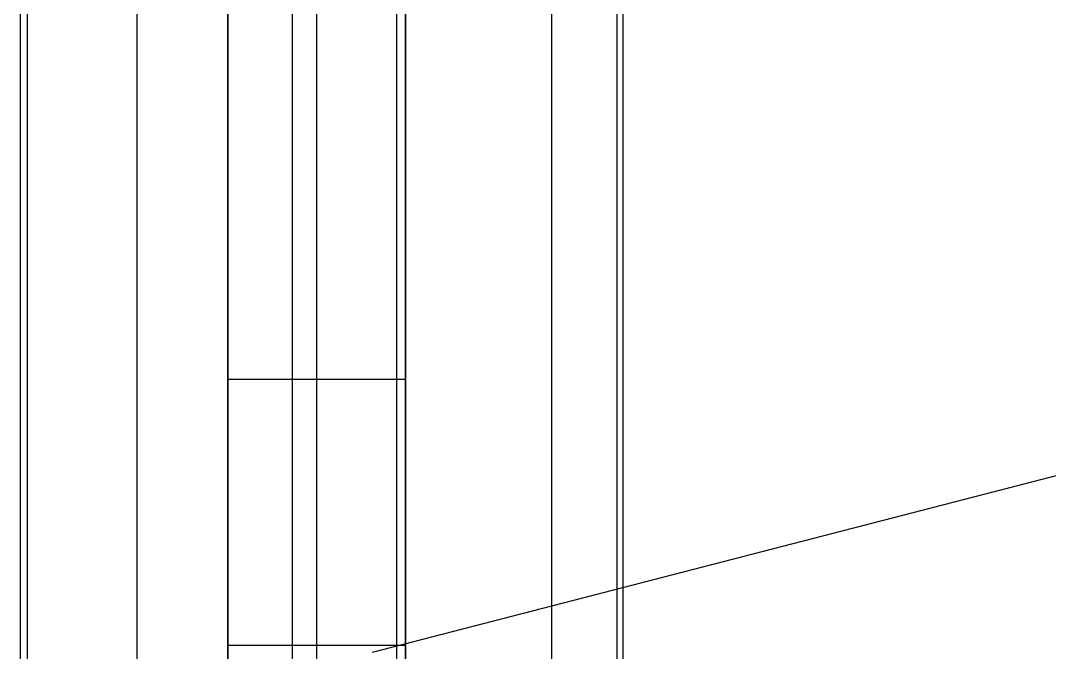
# Model space of a CAD drawing. Extents: x -588 to 2961, y -4857 to 3.
# Drawn here: x 2574.04 to 2620.43, y -2052.29 to -2023.8 of the extents above; entities that cross this region are included whole.
import ezdxf

# ---------------------------------------------------------------- set-up
doc = ezdxf.new("R2010")
doc.units = 0
doc.header["$MEASUREMENT"] = 0
doc.layers.get('0').update_dxf_attribs({"linetype": 'CONTINUOUS'})
doc.layers.add('DIMENSION', color=5, linetype='CONTINUOUS')

msp = doc.modelspace()

# ---------------------------------------------------------------- linework, layer by layer
at = {"color": 1}
for p, q in [((2583.396399, -1820.968696), (2583.396399, -2070.968696)), ((2583.396399, -2070.968696), (2583.396399, -1820.968696)), ((2591.396399, -1820.968696), (2591.396399, -2070.968696)), ((2591.396399, -2070.968696), (2591.396399, -1820.968696)), ((2579.288343, -1857.150524), (2579.288343, -4857.150524)), ((2579.288343, -1857.150524), (2579.288343, -4857.150524)), ((2586.288343, -1857.150524), (2586.288343, -4857.150524)), ((2586.288343, -1857.150524), (2586.288343, -4857.150524)), ((2586.288343, -1857.150524), (2586.288343, -4857.150524)), ((2586.288343, -1857.150524), (2586.288343, -4857.150524)), ((2590.988343, -1857.150524), (2590.988343, -4857.150524)), ((2590.988343, -1857.150524), (2590.988343, -4857.150524)), ((2590.988343, -1857.150524), (2590.988343, -4857.150524)), ((2590.988343, -1857.150524), (2590.988343, -4857.150524)), ((2597.988343, -1857.150524), (2597.988343, -4857.150524)), ((2597.988343, -1857.150524), (2597.988343, -4857.150524)), ((2600.921077, -2013.579881), (2600.921077, -4120.017649)), ((2601.220813, -4120.011109), (2601.220813, -2013.573342)), ((2574.044703, -4120.60405), (2574.044703, -2014.166282)), ((2574.344439, -2014.159742), (2574.344439, -4120.59751)), ((2664.896399, -2032.928337), (2589.896399, -2052.293253)), ((2664.896399, -2032.928337), (2589.896399, -2052.293253)), ((2583.396399, -2039.968696), (2591.396399, -2039.968696)), ((2583.396399, -2039.968696), (2591.396399, -2039.968696)), ((2583.396399, -2039.968696), (2591.396399, -2039.968696)), ((2583.396399, -2039.968696), (2591.396399, -2039.968696)), ((2583.396399, -2051.968696), (2591.396399, -2051.968696)), ((2583.396399, -2051.968696), (2591.396399, -2051.968696)), ((2583.396399, -2051.968696), (2591.396399, -2051.968696)), ((2583.396399, -2051.968696), (2591.396399, -2051.968696))]:
    msp.add_line(p, q, dxfattribs=at)
at = {"layer": 'DIMENSION', "ltscale": 10}
msp.add_xline((2587.396399, -1780.17277), (0, 1), dxfattribs=at)

doc.saveas('drawing.dxf')
